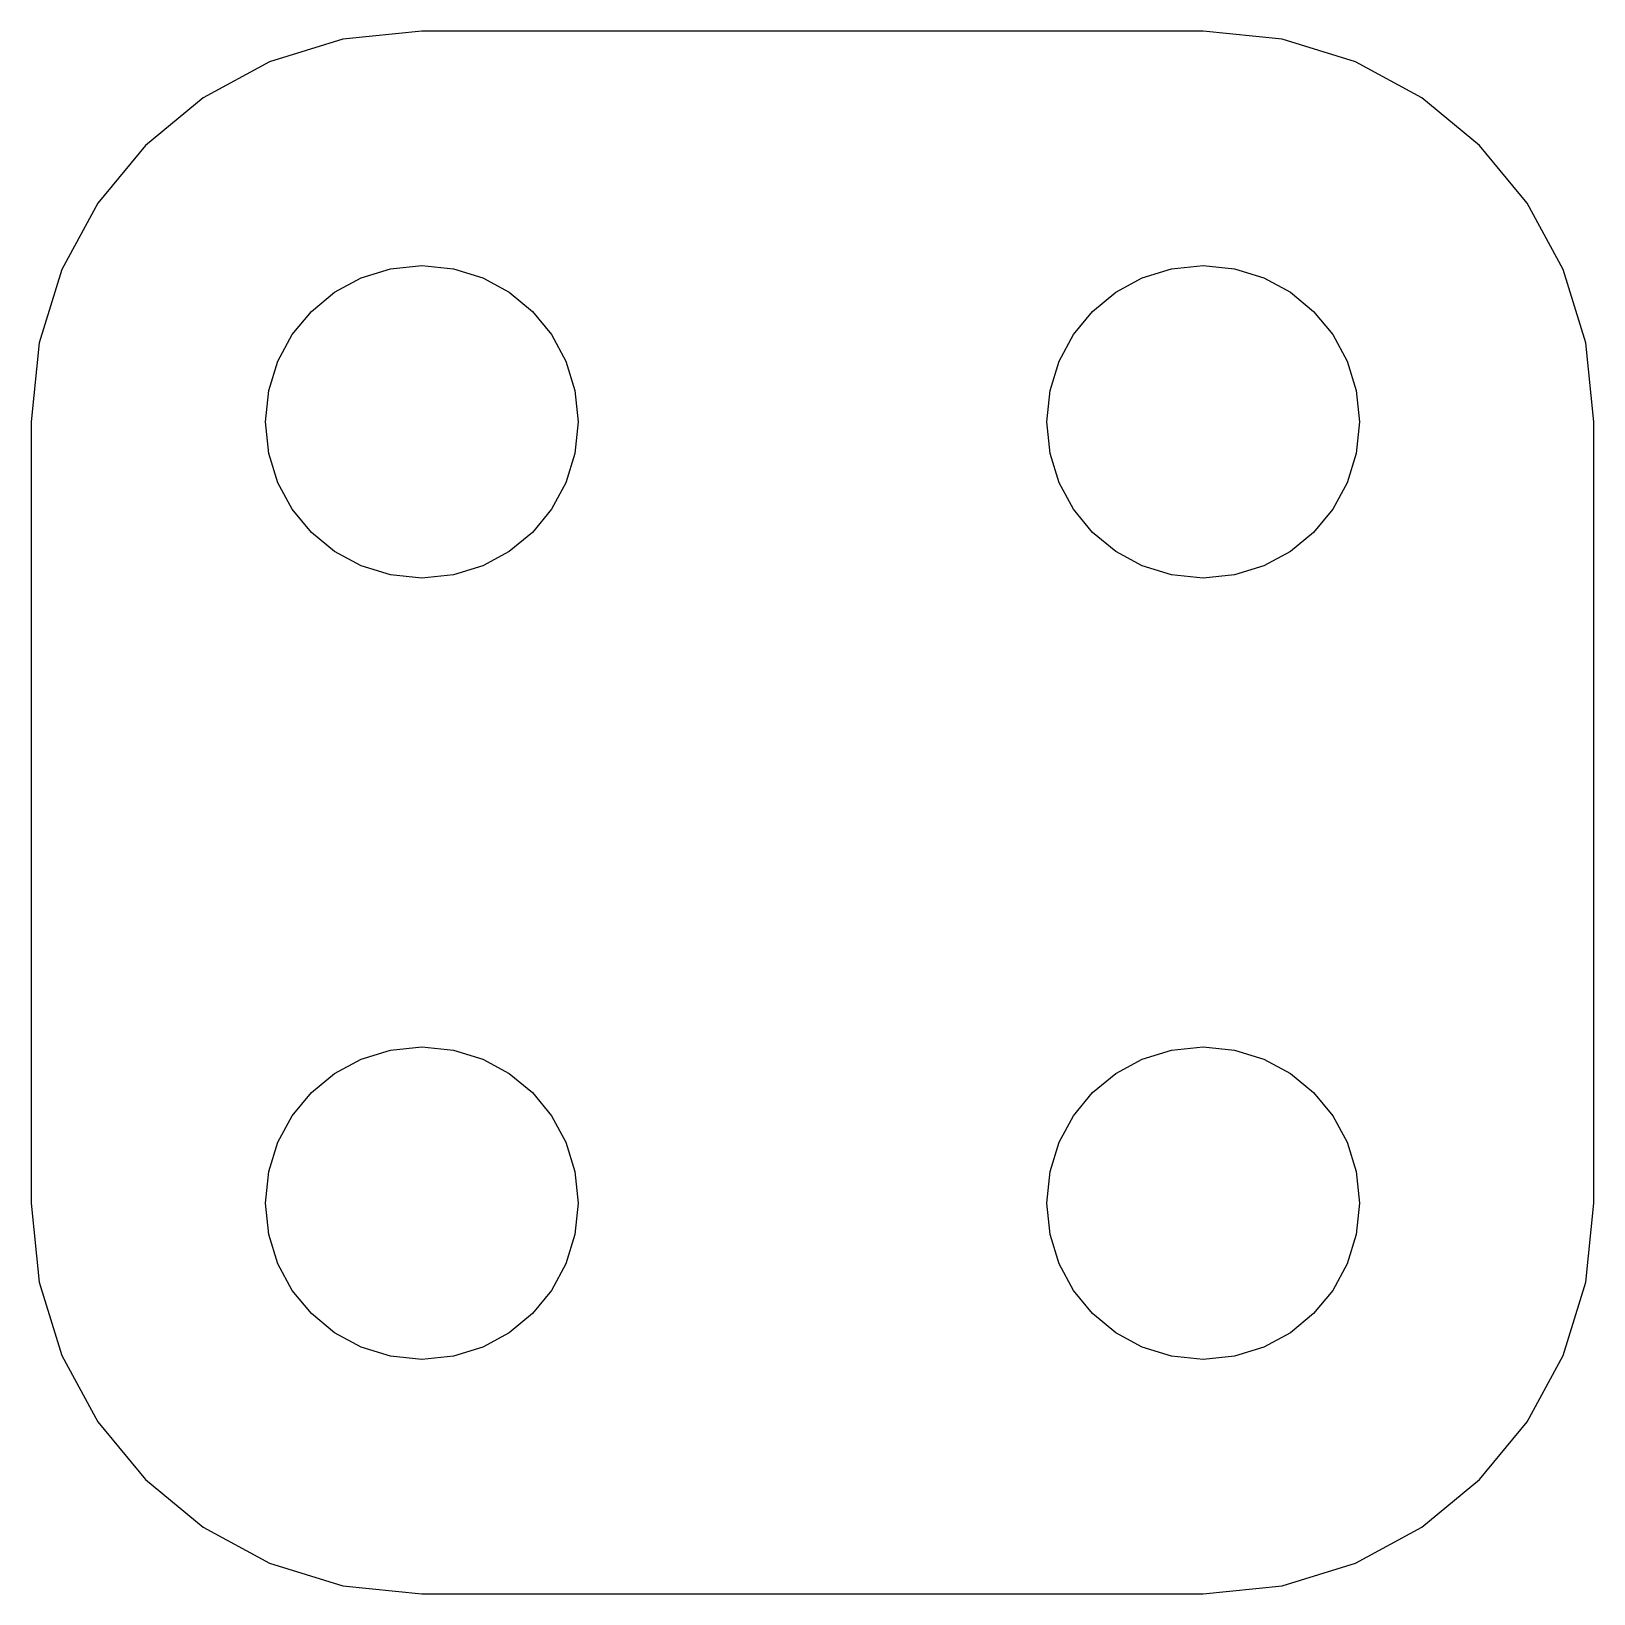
# Model space of a CAD drawing. Extents: x 0 to 20, y 0 to 20.
import ezdxf

# ---------------------------------------------------------------- set-up
doc = ezdxf.new("R2010")
doc.units = 0
doc.layers.add('Layer_1', color=7, linetype='CONTINUOUS')

msp = doc.modelspace()

# ---------------------------------------------------------------- linework, layer by layer
at = {"layer": 'Layer_1', "color": 7}
for p, q in [((4.999989, 20.00002), (3.989853, 19.89879)), ((15.000003, 20.00002), (4.999989, 20.00002)), ((16.010139, 19.89879), (15.000003, 20.00002)), ((3.989853, 19.89879), (3.050148, 19.608301)), ((16.949845, 19.608301), (16.010139, 19.89879)), ((3.050148, 19.608301), (2.200677, 19.148358)), ((17.799318, 19.148358), (16.949845, 19.608301)), ((2.200677, 19.148358), (1.461246, 18.538769)), ((18.538752, 18.538769), (17.799318, 19.148358)), ((1.461246, 18.538769), (0.851658, 17.799336)), ((19.148343, 17.799336), (18.538752, 18.538769)), ((0.851658, 17.799336), (0.391719, 16.949864)), ((19.608285, 16.949864), (19.148343, 17.799336)), ((4.596933, 16.959389), (5.000003, 17.00002)), ((5.000003, 17.00002), (5.403072, 16.959389)), ((14.596932, 16.959389), (15.000002, 17.00002)), ((15.000002, 17.00002), (15.403071, 16.959389)), ((0.391719, 16.949864), (0.101231, 16.010163)), ((3.881782, 16.658452), (4.221512, 16.842851)), ((4.221512, 16.842851), (4.596933, 16.959389)), ((5.403072, 16.959389), (5.778494, 16.842851)), ((5.778494, 16.842851), (6.118223, 16.658452)), ((13.881781, 16.658452), (14.221511, 16.842851)), ((14.221511, 16.842851), (14.596932, 16.959389)), ((15.403071, 16.959389), (15.778492, 16.842851)), ((15.778492, 16.842851), (16.118222, 16.658452)), ((19.898773, 16.010163), (19.608285, 16.949864)), ((3.585787, 16.414234), (3.881782, 16.658452)), ((6.118223, 16.658452), (6.414218, 16.414234)), ((13.585786, 16.414234), (13.881781, 16.658452)), ((16.118222, 16.658452), (16.414217, 16.414234)), ((3.341569, 16.11824), (3.585787, 16.414234)), ((6.414218, 16.414234), (6.658436, 16.11824)), ((13.341568, 16.11824), (13.585786, 16.414234)), ((16.414217, 16.414234), (16.658435, 16.11824)), ((0.101231, 16.010163), (0.000001, 15.00003)), ((3.157171, 15.778512), (3.341569, 16.11824)), ((6.658436, 16.11824), (6.842835, 15.778512)), ((13.15717, 15.778512), (13.341568, 16.11824)), ((16.658435, 16.11824), (16.842834, 15.778512)), ((20.000004, 15.00003), (19.898773, 16.010163)), ((3.040634, 15.403091), (3.157171, 15.778512)), ((6.842835, 15.778512), (6.959371, 15.403091)), ((13.040633, 15.403091), (13.15717, 15.778512)), ((16.842834, 15.778512), (16.959371, 15.403091)), ((3.000003, 15.000022), (3.040634, 15.403091)), ((6.959371, 15.403091), (7.000003, 15.000022)), ((13.000002, 15.000022), (13.040633, 15.403091)), ((16.959371, 15.403091), (17.000002, 15.000022)), ((0.000001, 15.00003), (0, 5.000019)), ((3.040637, 14.596957), (3.000003, 15.000022)), ((7.000003, 15.000022), (6.959368, 14.596957)), ((13.040636, 14.596957), (13.000002, 15.000022)), ((17.000002, 15.000022), (16.959367, 14.596957)), ((20.000004, 5.000047), (20.000004, 15.00003)), ((3.157175, 14.221545), (3.040637, 14.596957)), ((6.959368, 14.596957), (6.84283, 14.221545)), ((13.157174, 14.221545), (13.040636, 14.596957)), ((16.959367, 14.596957), (16.842829, 14.221545)), ((3.341575, 13.881806), (3.157175, 14.221545)), ((6.84283, 14.221545), (6.658431, 13.881806)), ((13.341574, 13.881806), (13.157174, 14.221545)), ((16.842829, 14.221545), (16.65843, 13.881806)), ((3.585793, 13.585812), (3.341575, 13.881806)), ((6.658431, 13.881806), (6.414213, 13.585812)), ((13.585791, 13.585812), (13.341574, 13.881806)), ((16.65843, 13.881806), (16.414212, 13.585812)), ((3.881787, 13.341605), (3.585793, 13.585812)), ((6.414213, 13.585812), (6.118219, 13.341605)), ((13.881786, 13.341605), (13.585791, 13.585812)), ((16.414212, 13.585812), (16.118218, 13.341605)), ((4.221515, 13.157201), (3.881787, 13.341605)), ((6.118219, 13.341605), (5.778491, 13.157201)), ((14.221514, 13.157201), (13.881786, 13.341605)), ((16.118218, 13.341605), (15.77849, 13.157201)), ((4.596934, 13.040671), (4.221515, 13.157201)), ((5.000003, 13.000031), (4.596934, 13.040671)), ((5.403071, 13.040671), (5.000003, 13.000031)), ((5.778491, 13.157201), (5.403071, 13.040671)), ((14.596933, 13.040671), (14.221514, 13.157201)), ((15.000002, 13.000031), (14.596933, 13.040671)), ((15.40307, 13.040671), (15.000002, 13.000031)), ((15.77849, 13.157201), (15.40307, 13.040671)), ((4.596933, 6.959375), (5.000003, 7.000015)), ((5.000003, 7.000015), (5.403072, 6.959375)), ((14.596932, 6.959375), (15.000002, 7.000015)), ((15.000002, 7.000015), (15.403071, 6.959375)), ((3.881784, 6.658441), (4.221513, 6.842845)), ((4.221513, 6.842845), (4.596933, 6.959375)), ((5.403072, 6.959375), (5.778493, 6.842845)), ((5.778493, 6.842845), (6.118222, 6.658441)), ((13.881783, 6.658441), (14.221512, 6.842845)), ((14.221512, 6.842845), (14.596932, 6.959375)), ((15.403071, 6.959375), (15.778492, 6.842845)), ((15.778492, 6.842845), (16.118221, 6.658441)), ((3.585789, 6.414234), (3.881784, 6.658441)), ((6.118222, 6.658441), (6.414217, 6.414234)), ((13.585788, 6.414234), (13.881783, 6.658441)), ((16.118221, 6.658441), (16.414215, 6.414234)), ((3.341571, 6.11824), (3.585789, 6.414234)), ((6.414217, 6.414234), (6.658435, 6.11824)), ((13.34157, 6.11824), (13.585788, 6.414234)), ((16.414215, 6.414234), (16.658434, 6.11824)), ((3.157172, 5.778501), (3.341571, 6.11824)), ((6.658435, 6.11824), (6.842833, 5.778501)), ((13.157171, 5.778501), (13.34157, 6.11824)), ((16.658434, 6.11824), (16.842833, 5.778501)), ((3.040635, 5.403089), (3.157172, 5.778501)), ((6.842833, 5.778501), (6.95937, 5.403089)), ((13.040634, 5.403089), (13.157171, 5.778501)), ((16.842833, 5.778501), (16.959369, 5.403089)), ((3.000003, 5.000019), (3.040635, 5.403089)), ((6.95937, 5.403089), (7.000003, 5.000019)), ((13.000002, 5.000019), (13.040634, 5.403089)), ((16.959369, 5.403089), (17.000002, 5.000019)), ((0, 5.000019), (0.10123, 3.989889)), ((3.040636, 4.596949), (3.000003, 5.000019)), ((7.000003, 5.000019), (6.959369, 4.596949)), ((13.040635, 4.596949), (13.000002, 5.000019)), ((17.000002, 5.000019), (16.959368, 4.596949)), ((19.898773, 3.989917), (20.000004, 5.000047)), ((3.157174, 4.221537), (3.040636, 4.596949)), ((6.959369, 4.596949), (6.842832, 4.221537)), ((13.157173, 4.221537), (13.040635, 4.596949)), ((16.959368, 4.596949), (16.842831, 4.221537)), ((3.341573, 3.881798), (3.157174, 4.221537)), ((6.842832, 4.221537), (6.658433, 3.881798)), ((13.341572, 3.881798), (13.157173, 4.221537)), ((16.842831, 4.221537), (16.658432, 3.881798)), ((0.10123, 3.989889), (0.391717, 3.050174)), ((3.585791, 3.585803), (3.341573, 3.881798)), ((6.658433, 3.881798), (6.414215, 3.585803)), ((13.585789, 3.585803), (13.341572, 3.881798)), ((16.658432, 3.881798), (16.414214, 3.585803)), ((19.608285, 3.050202), (19.898773, 3.989917)), ((3.881785, 3.341596), (3.585791, 3.585803)), ((6.414215, 3.585803), (6.11822, 3.341596)), ((13.881784, 3.341596), (13.585789, 3.585803)), ((16.414214, 3.585803), (16.118219, 3.341596)), ((4.221513, 3.157192), (3.881785, 3.341596)), ((6.11822, 3.341596), (5.778492, 3.157192)), ((14.221512, 3.157192), (13.881784, 3.341596)), ((16.118219, 3.341596), (15.778491, 3.157192)), ((0.391717, 3.050174), (0.851657, 2.200685)), ((4.596933, 3.040663), (4.221513, 3.157192)), ((5.000003, 3.000023), (4.596933, 3.040663)), ((5.403072, 3.040663), (5.000003, 3.000023)), ((5.778492, 3.157192), (5.403072, 3.040663)), ((14.596932, 3.040663), (14.221512, 3.157192)), ((15.000002, 3.000023), (14.596932, 3.040663)), ((15.403071, 3.040663), (15.000002, 3.000023)), ((15.778491, 3.157192), (15.403071, 3.040663)), ((19.148343, 2.200741), (19.608285, 3.050202)), ((0.851657, 2.200685), (1.461245, 1.461263)), ((18.538752, 1.461291), (19.148343, 2.200741)), ((1.461245, 1.461263), (2.200676, 0.851663)), ((17.799318, 0.851691), (18.538752, 1.461291)), ((2.200676, 0.851663), (3.050147, 0.391725)), ((16.949845, 0.391753), (17.799318, 0.851691)), ((3.050147, 0.391725), (3.989852, 0.101234)), ((16.010139, 0.101262), (16.949845, 0.391753)), ((3.989852, 0.101234), (4.999987, 0.000001)), ((4.999987, 0.000001), (15.000003, 0.000029)), ((15.000003, 0.000029), (16.010139, 0.101262))]:
    msp.add_line(p, q, dxfattribs=at)

doc.saveas('drawing.dxf')
